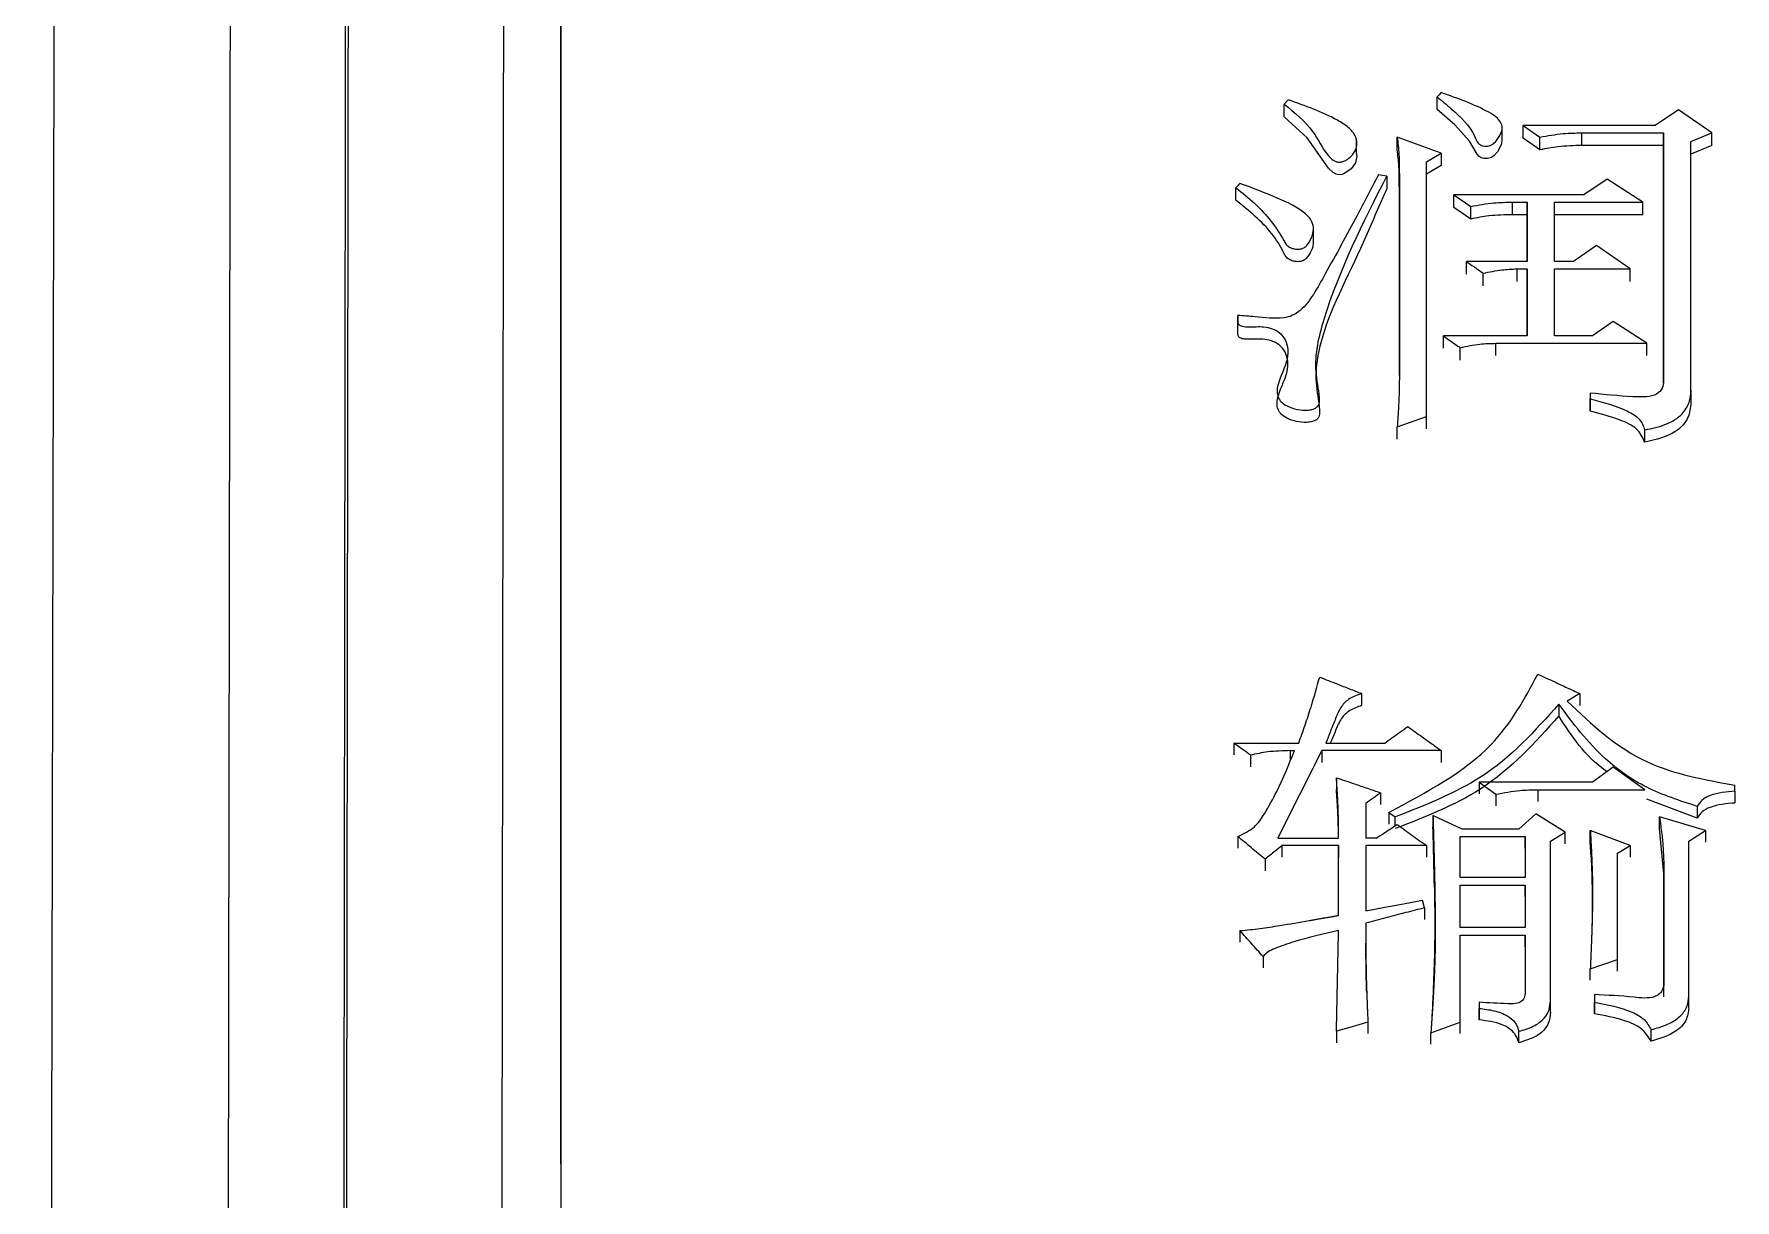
# Model space of a CAD drawing. Header units: millimetres. Extents: x 2379 to 4059, y 879 to 2067.
# Drawn here: x 2702.99 to 2711.76, y 1833.5 to 1839.52 of the extents above; entities that cross this region are included whole.
import ezdxf

# ---------------------------------------------------------------- set-up
doc = ezdxf.new("R2010")
doc.units = ezdxf.units.MM

msp = doc.modelspace()

# ---------------------------------------------------------------- linework, layer by layer
at = {"color": 7, "linetype": 'Continuous', "lineweight": 25}
for p, q in [((2709.4557, 1839.1796), (2709.4341, 1839.1574)), ((2709.4341, 1839.092), (2709.4341, 1839.1574)), ((2710.2238, 1839.129), (2710.2238, 1839.1944)), ((2711.4677, 1839.1277), (2711.3488, 1839.0461)), ((2711.6408, 1839.0089), (2711.4677, 1839.1277)), ((2710.6673, 1839.0461), (2710.7538, 1838.9867)), ((2711.3488, 1839.0461), (2710.6673, 1839.0461)), ((2710.6673, 1838.9809), (2710.6673, 1839.0461)), ((2709.8073, 1838.9086), (2709.8073, 1838.9737)), ((2710.2454, 1838.9049), (2710.0182, 1838.9867)), ((2710.0182, 1838.9215), (2710.0182, 1838.9867)), ((2710.5595, 1838.9671), (2710.5595, 1839.0328)), ((2710.7538, 1838.9215), (2710.6673, 1838.9809)), ((2710.7538, 1838.9215), (2710.7538, 1838.9867)), ((2710.9701, 1839.0089), (2711.392, 1839.0089)), ((2710.9701, 1838.9438), (2710.9701, 1839.0089)), ((2711.392, 1839.0089), (2711.392, 1837.7195)), ((2711.392, 1838.9438), (2711.392, 1839.0089)), ((2711.5327, 1838.9644), (2711.6408, 1839.0089)), ((2711.5327, 1837.6816), (2711.5327, 1838.9644)), ((2711.6408, 1838.9438), (2711.6408, 1839.0089)), ((2710.1697, 1838.8602), (2710.2454, 1838.9049)), ((2710.2454, 1838.9049), (2710.2454, 1838.8399)), ((2711.392, 1838.9438), (2710.9701, 1838.9438)), ((2711.392, 1837.7195), (2711.392, 1838.9438)), ((2711.6408, 1838.9438), (2711.5327, 1838.8993)), ((2709.9641, 1838.7858), (2709.9209, 1838.7932)), ((2709.9641, 1838.7858), (2709.9641, 1838.7209)), ((2710.029, 1838.7783), (2710.0291, 1837.7573)), ((2710.029, 1838.7134), (2710.029, 1838.7783)), ((2710.1697, 1837.5453), (2710.1697, 1838.8602)), ((2710.2454, 1838.8399), (2710.1697, 1838.7953)), ((2709.1854, 1838.6614), (2709.1854, 1838.7262)), ((2710.0291, 1837.7573), (2710.029, 1838.7134)), ((2710.3103, 1838.6888), (2710.3968, 1838.6291)), ((2710.981, 1838.6888), (2710.3103, 1838.6888)), ((2710.3103, 1838.6241), (2710.3103, 1838.6888)), ((2711.1, 1838.7708), (2710.981, 1838.6888)), ((2711.2839, 1838.6515), (2711.1, 1838.7708)), ((2710.3968, 1838.5644), (2710.3103, 1838.6241)), ((2710.3968, 1838.5644), (2710.3968, 1838.6291)), ((2710.6132, 1838.6515), (2710.6889, 1838.6515)), ((2710.6132, 1838.5868), (2710.6132, 1838.6515)), ((2710.6889, 1838.6515), (2710.6889, 1838.3447)), ((2710.6889, 1838.5868), (2710.6889, 1838.6515)), ((2710.8295, 1838.6515), (2711.2839, 1838.6515)), ((2710.8295, 1838.3447), (2710.8295, 1838.6515)), ((2711.2839, 1838.5868), (2711.2839, 1838.6515)), ((2709.5862, 1838.4526), (2709.5862, 1838.5175)), ((2710.6889, 1838.5868), (2710.6132, 1838.5868)), ((2710.6889, 1838.3447), (2710.6889, 1838.5868)), ((2711.2839, 1838.5868), (2710.8295, 1838.5868)), ((2711.0459, 1838.4271), (2710.9269, 1838.3447)), ((2711.219, 1838.3072), (2711.0459, 1838.4271)), ((2710.6889, 1838.3447), (2710.3752, 1838.3447)), ((2710.3752, 1838.2804), (2710.3752, 1838.3447)), ((2710.9269, 1838.3447), (2710.8295, 1838.3447)), ((2710.4617, 1838.2205), (2710.4617, 1838.2847)), ((2710.6348, 1838.3072), (2710.6889, 1838.3072)), ((2710.6348, 1838.3072), (2710.6348, 1838.2429)), ((2710.6889, 1838.3072), (2710.6889, 1837.9612)), ((2710.6889, 1838.243), (2710.6889, 1838.3072)), ((2710.8295, 1838.3072), (2711.219, 1838.3072)), ((2710.8295, 1837.9612), (2710.8295, 1838.3072)), ((2711.219, 1838.243), (2711.219, 1838.3072)), ((2710.6889, 1837.9612), (2710.6889, 1838.2429)), ((2709.1961, 1837.9727), (2709.1961, 1838.0365)), ((2711.1324, 1838.0365), (2711.0242, 1837.9612)), ((2711.3055, 1837.9235), (2711.1324, 1838.0365)), ((2710.6889, 1837.9612), (2710.2562, 1837.9612)), ((2710.2562, 1837.8975), (2710.2562, 1837.9612)), ((2710.3428, 1837.8372), (2710.3428, 1837.9008)), ((2710.5267, 1837.9235), (2711.3055, 1837.9235)), ((2710.5267, 1837.8597), (2710.5267, 1837.9235)), ((2711.0242, 1837.9612), (2710.8295, 1837.9612)), ((2711.3055, 1837.8598), (2711.3055, 1837.9235)), ((2711.0134, 1837.6665), (2711.0134, 1837.6362)), ((2711.0134, 1837.6665), (2711.0134, 1837.6032)), ((2711.0134, 1837.5728), (2711.0134, 1837.6362)), ((2711.5327, 1837.6816), (2711.5327, 1837.6183)), ((2710.0182, 1837.4922), (2710.1697, 1837.5453)), ((2710.0182, 1837.4291), (2710.0182, 1837.4922)), ((2710.1697, 1837.4822), (2710.1697, 1837.5453)), ((2711.2947, 1837.4138), (2711.2947, 1837.477)), ((2709.8344, 1836.1166), (2709.8344, 1836.0552)), ((2710.8512, 1836.0625), (2710.8512, 1836.0015)), ((2710.9594, 1836.1166), (2710.8945, 1836.078)), ((2710.9594, 1836.1166), (2710.9594, 1836.0555)), ((2709.1745, 1835.8612), (2709.5098, 1835.8612)), ((2709.1745, 1835.8612), (2709.1745, 1835.8004)), ((2709.261, 1835.7991), (2709.261, 1835.7384)), ((2709.4666, 1835.8224), (2709.4882, 1835.8224)), ((2709.4666, 1835.8224), (2709.4666, 1835.7727)), ((2710.2454, 1835.8224), (2709.6288, 1835.8224)), ((2709.6288, 1835.8224), (2709.6288, 1835.7617)), ((2709.6505, 1835.8612), (2709.9534, 1835.8612)), ((2710.2454, 1835.8224), (2710.2454, 1835.7617)), ((2711.1324, 1835.737), (2711.0243, 1835.6593)), ((2711.2947, 1835.6204), (2711.1324, 1835.737)), ((2709.7046, 1835.6826), (2709.7046, 1835.6221)), ((2710.4401, 1835.6593), (2710.5267, 1835.5971)), ((2711.0243, 1835.6593), (2710.4401, 1835.6593)), ((2710.4401, 1835.6593), (2710.4401, 1835.5988)), ((2710.743, 1835.6204), (2711.2947, 1835.6204)), ((2710.743, 1835.6204), (2710.743, 1835.56)), ((2711.7598, 1835.6127), (2711.7598, 1835.6438)), ((2709.856, 1835.5504), (2709.856, 1835.3712)), ((2709.9317, 1835.6049), (2709.9317, 1835.5445)), ((2710.5267, 1835.5971), (2710.5267, 1835.5367)), ((2711.5651, 1835.4742), (2711.3049, 1835.5726)), ((2711.5651, 1835.5349), (2711.5651, 1835.4745)), ((2711.7598, 1835.6127), (2711.7598, 1835.5522)), ((2709.975, 1835.5037), (2710.0074, 1835.4804)), ((2710.0074, 1835.4343), (2710.0074, 1835.4804)), ((2710.3536, 1835.418), (2710.2022, 1835.4881)), ((2710.2022, 1835.4881), (2710.2022, 1835.4279)), ((2710.7322, 1835.4959), (2710.6457, 1835.418)), ((2710.8836, 1835.4024), (2710.7322, 1835.4959)), ((2711.6084, 1835.4102), (2711.3704, 1835.4803)), ((2711.3704, 1835.4201), (2711.3704, 1835.4803)), ((2709.1962, 1835.379), (2709.1962, 1835.3188)), ((2709.4017, 1835.3712), (2709.7154, 1835.3712)), ((2709.9101, 1835.3712), (2709.856, 1835.3712)), ((2710.3428, 1835.379), (2710.6781, 1835.379)), ((2710.3428, 1835.1681), (2710.3428, 1835.379)), ((2710.6457, 1835.418), (2710.3536, 1835.418)), ((2710.6781, 1835.379), (2710.6781, 1835.1681)), ((2710.6781, 1835.3189), (2710.6781, 1835.379)), ((2710.8079, 1835.3556), (2710.8836, 1835.4024)), ((2710.8079, 1834.5322), (2710.8079, 1835.3556)), ((2710.8836, 1835.3422), (2710.8836, 1835.4024)), ((2711.219, 1835.3322), (2711.0135, 1835.4102)), ((2711.0135, 1835.3497), (2711.0135, 1835.4102)), ((2711.3921, 1835.186), (2711.3704, 1835.4198)), ((2711.5219, 1835.3556), (2711.6084, 1835.4102)), ((2711.5219, 1834.5558), (2711.5219, 1835.3556)), ((2711.6084, 1835.4102), (2711.6084, 1835.35)), ((2709.7154, 1835.3322), (2709.4233, 1835.3322)), ((2709.4233, 1835.3322), (2709.4233, 1835.2721)), ((2709.7154, 1834.9723), (2709.7154, 1835.3322)), ((2709.7154, 1835.3322), (2709.7154, 1835.2721)), ((2710.1697, 1835.3322), (2709.856, 1835.3322)), ((2709.856, 1835.3322), (2709.856, 1834.9959)), ((2710.1697, 1835.3322), (2710.1697, 1835.2721)), ((2711.0174, 1835.2737), (2711.0135, 1835.3497)), ((2711.1541, 1835.2931), (2711.219, 1835.3322)), ((2711.219, 1835.3322), (2711.219, 1835.2721)), ((2709.3368, 1835.2619), (2709.3368, 1835.2019)), ((2711.3921, 1835.2463), (2711.3921, 1834.6109)), ((2711.3921, 1835.1863), (2711.3921, 1835.2463)), ((2711.3921, 1834.5515), (2711.3921, 1835.186)), ((2710.6781, 1835.1681), (2710.3428, 1835.1681)), ((2710.3428, 1835.129), (2710.6781, 1835.129)), ((2710.3428, 1834.9096), (2710.3428, 1835.129)), ((2710.6781, 1835.129), (2710.6781, 1834.9096)), ((2710.6781, 1835.0692), (2710.6781, 1835.129)), ((2710.1589, 1835.0115), (2710.1481, 1835.0507)), ((2710.1589, 1835.0115), (2710.1589, 1834.9519)), ((2709.207, 1834.8939), (2709.207, 1834.8344)), ((2710.6781, 1834.9096), (2710.3428, 1834.9096)), ((2710.3428, 1834.8704), (2710.6781, 1834.8704)), ((2710.3428, 1834.4217), (2710.3428, 1834.8704)), ((2710.6781, 1834.8704), (2710.6781, 1834.5794)), ((2710.6781, 1834.8109), (2710.6781, 1834.8704)), ((2709.326, 1834.7604), (2709.326, 1834.7011)), ((2711.0135, 1834.6975), (2711.1541, 1834.7447)), ((2711.1541, 1834.6854), (2711.1541, 1834.7447)), ((2711.0135, 1834.6383), (2711.0135, 1834.6975)), ((2710.4401, 1834.5243), (2710.4401, 1834.4927)), ((2710.4401, 1834.5243), (2710.4401, 1834.4653)), ((2710.4401, 1834.4335), (2710.4401, 1834.4927)), ((2710.8079, 1834.4731), (2710.8079, 1834.5322)), ((2711.0351, 1834.5637), (2711.0351, 1834.5243)), ((2711.0351, 1834.5637), (2711.0351, 1834.5046)), ((2711.0351, 1834.4649), (2711.0351, 1834.5243)), ((2711.5219, 1834.4968), (2711.5219, 1834.5558)), ((2709.8668, 1834.4217), (2709.8668, 1834.3629)), ((2710.1913, 1834.3665), (2710.3428, 1834.4217)), ((2710.3428, 1834.3629), (2710.3428, 1834.4217)), ((2709.7046, 1834.3744), (2709.7046, 1834.3156)), ((2710.1913, 1834.3077), (2710.1913, 1834.3665)), ((2710.6457, 1834.3152), (2710.6457, 1834.3744)), ((2711.3272, 1834.3231), (2711.3272, 1834.3823))]:
    msp.add_line(p, q, dxfattribs=at)
at = {"color": 7, "linetype": 'Continuous', "lineweight": 25, "flags": 128}
for points in [[(2702.9875, 1790.5756), (2702.9988, 1795.8671), (2703.01, 1801.1131), (2703.0211, 1806.2894), (2703.0319, 1811.3725), (2703.0426, 1816.3391), (2703.0529, 1821.1664), (2703.0629, 1825.8324), (2703.0724, 1830.3157), (2703.0816, 1834.5959), (2703.0903, 1838.6534), (2703.0984, 1842.4696), (2703.106, 1846.027), (2703.113, 1849.3094), (2703.1194, 1852.3017), (2703.1252, 1854.9904), (2703.1303, 1857.363), (2703.1346, 1859.4087), (2703.1383, 1861.1183), (2703.1412, 1862.4838), (2703.1434, 1863.499), (2703.1448, 1864.1592), (2703.1454, 1864.4615), (2703.1455, 1864.4825)], [(2710.2454, 1839.2166), (2710.2346, 1839.2055), (2710.2238, 1839.1944)], [(2710.5581, 1838.9673), (2710.5546, 1838.947), (2710.5346, 1838.9109), (2710.5187, 1838.892), (2710.5033, 1838.8816), (2710.4839, 1838.876), (2710.4647, 1838.8759), (2710.4512, 1838.8794), (2710.4402, 1838.8862), (2710.4294, 1838.8998), (2710.3907, 1838.9666), (2710.3149, 1839.0512), (2710.2238, 1839.129), (2710.2238, 1839.129)], [(2709.8057, 1838.9072), (2709.8092, 1838.8894), (2709.8026, 1838.855), (2709.7803, 1838.8233), (2709.748, 1838.8004), (2709.7334, 1838.795), (2709.7186, 1838.7932), (2709.7022, 1838.7962), (2709.6871, 1838.8038), (2709.6627, 1838.8263), (2709.5536, 1838.9826), (2709.4341, 1839.092), (2709.4341, 1839.092)], [(2709.207, 1838.7485), (2709.2015, 1838.7428), (2709.1934, 1838.7345), (2709.1853, 1838.7262)], [(2709.1961, 1838.0028), (2709.1961, 1838.0265), (2709.1961, 1838.0667)], [(2709.975, 1835.5037), (2709.975, 1835.4768), (2709.975, 1835.46), (2709.975, 1835.4434)], [(2709.856, 1834.9959), (2709.9534, 1835.0141), (2710.0507, 1835.0324), (2710.1481, 1835.0507)], [(2709.8668, 1834.4217), (2709.8198, 1834.408), (2709.7728, 1834.3943), (2709.7046, 1834.3744)]]:
    msp.add_lwpolyline(points, dxfattribs=at)
at = {"color": 7, "linetype": 'Continuous', "lineweight": 25}
for points, knots in [([(2705.7035, 1864.7797), (2705.7036, 1864.6757), (2705.7036, 1864.1549), (2705.7037, 1862.788), (2705.7037, 1860.6281), (2705.7038, 1858.0097), (2705.7038, 1855.5472), (2705.7039, 1852.0394), (2705.7039, 1848.8964), (2705.7039, 1844.5813), (2705.704, 1839.8943), (2705.704, 1834.7621), (2705.7041, 1829.3385), (2705.7041, 1824.7798), (2705.7042, 1818.8573), (2705.7042, 1813.9516), (2705.7043, 1807.2726), (2705.7044, 1802.9799), (2705.7045, 1799.9787)], [0, 0, 0, 0, 0.020124, 0.100733, 0.181328, 0.221587, 0.302184, 0.342442, 0.423039, 0.463298, 0.543894, 0.624491, 0.664749, 0.745346, 0.785604, 0.8662, 0.906458, 1, 1, 1, 1]), ([(2705.704, 1833.6897), (2705.704, 1834.8744), (2705.704, 1837.1279), (2705.704, 1841.1682), (2705.7039, 1844.8758), (2705.7039, 1849.1104), (2705.7038, 1852.1844), (2705.7038, 1855.5966), (2705.7038, 1858.574), (2705.7037, 1860.9174), (2705.7036, 1862.8579), (2705.7036, 1863.5916), (2705.7035, 1864.0884)], [0, 0, 0, 0, 0.072858, 0.13859, 0.270184, 0.335916, 0.467513, 0.533245, 0.664841, 0.796434, 0.862166, 1, 1, 1, 1]), ([(2704.0349, 1863.8317), (2704.035, 1863.86), (2704.0353, 1863.9485), (2704.034, 1862.9621), (2704.0311, 1860.9492), (2704.0264, 1857.8865), (2704.0212, 1854.4983), (2704.0161, 1851.1609), (2704.0115, 1848.0912), (2704.0059, 1844.4478), (2703.9994, 1840.1771), (2703.9921, 1835.5314), (2703.9844, 1830.5846), (2703.9762, 1825.4142), (2703.9672, 1819.7299), (2703.9573, 1813.5329), (2703.9466, 1806.8491), (2703.9391, 1802.1583), (2703.9352, 1799.7642)], [0, 0, 0, 0, 0.039342, 0.122943, 0.206183, 0.289063, 0.371582, 0.416612, 0.465601, 0.518547, 0.575452, 0.636313, 0.690059, 0.746552, 0.805793, 0.867782, 0.932518, 1, 1, 1, 1]), ([(2704.5402, 1799.6287), (2704.5448, 1802.928), (2704.5539, 1809.5265), (2704.5668, 1818.9565), (2704.5789, 1827.8371), (2704.5899, 1835.9948), (2704.5996, 1843.2952), (2704.6079, 1849.6129), (2704.6146, 1854.835), (2704.6196, 1858.8915), (2704.6228, 1861.6395), (2704.6243, 1863.0856), (2704.6239, 1863.0624), (2704.6237, 1863.0536)], [0, 0, 0, 0, 0.094309, 0.188619, 0.282928, 0.377238, 0.471547, 0.565857, 0.660166, 0.754475, 0.848785, 0.943094, 1, 1, 1, 1]), ([(2704.5542, 1799.58), (2704.5575, 1801.9657), (2704.564, 1806.6723), (2704.5733, 1813.4216), (2704.5819, 1819.7641), (2704.5899, 1825.6593), (2704.5973, 1831.0899), (2704.605, 1836.8229), (2704.6127, 1842.5915), (2704.6199, 1848.0718), (2704.6256, 1852.5389), (2704.6301, 1856.062), (2704.6334, 1858.724), (2704.6356, 1860.6269), (2704.6369, 1861.8457), (2704.6375, 1862.5627), (2704.6373, 1862.5935), (2704.6372, 1862.6082)], [0, 0, 0, 0, 0.06854, 0.13522, 0.200041, 0.263001, 0.324101, 0.38334, 0.468684, 0.549845, 0.626823, 0.699617, 0.768227, 0.832652, 0.892892, 0.948946, 1, 1, 1, 1]), ([(2705.4354, 1861.8544), (2705.4354, 1861.8664), (2705.4357, 1861.9787), (2705.4355, 1861.626), (2705.435, 1861.0561), (2705.4344, 1860.5094), (2705.4337, 1859.8352), (2705.4328, 1859.0271), (2705.4317, 1858.0872), (2705.4304, 1857.0157), (2705.4283, 1855.3061), (2705.4249, 1852.62), (2705.4197, 1848.4702), (2705.413, 1843.2538), (2705.4057, 1837.6469), (2705.3981, 1831.9697), (2705.3906, 1826.5026), (2705.3824, 1820.4898), (2705.3734, 1813.9422), (2705.3636, 1806.8993), (2705.3568, 1801.957), (2705.3533, 1799.4429)], [0, 0, 0, 0, 0.008365, 0.077995, 0.107986, 0.138061, 0.168221, 0.198465, 0.228793, 0.259205, 0.289702, 0.358895, 0.433683, 0.514064, 0.600037, 0.66048, 0.723411, 0.788828, 0.856732, 0.927123, 1, 1, 1, 1]), ([(2710.2238, 1839.1944), (2710.2483, 1839.1742), (2710.3222, 1839.1132), (2710.4039, 1839.0351), (2710.4274, 1838.9623), (2710.446, 1838.9461), (2710.4599, 1838.9411), (2710.476, 1838.9398), (2710.4935, 1838.9423), (2710.5118, 1838.9501), (2710.5341, 1838.9716), (2710.5499, 1838.9996), (2710.562, 1839.0313), (2710.5553, 1839.059), (2710.5331, 1839.0895), (2710.4696, 1839.1281), (2710.3724, 1839.1718), (2710.2879, 1839.2016), (2710.2454, 1839.2166)], [0, 0, 0, 0, 0.109185, 0.329159, 0.383764, 0.397994, 0.412315, 0.428913, 0.44575, 0.465116, 0.490353, 0.552222, 0.585254, 0.61868, 0.660425, 0.720614, 0.859403, 1, 1, 1, 1]), ([(2709.4341, 1839.1574), (2709.4892, 1839.1129), (2709.5866, 1839.0343), (2709.6332, 1838.9211), (2709.681, 1838.8713), (2709.7014, 1838.8606), (2709.7194, 1838.8569), (2709.7386, 1838.8606), (2709.76, 1838.8709), (2709.7843, 1838.8899), (2709.8052, 1838.919), (2709.8113, 1838.9549), (2709.8038, 1838.9969), (2709.7678, 1839.0394), (2709.6543, 1839.1089), (2709.5438, 1839.1482), (2709.4557, 1839.1796)], [0, 0, 0, 0, 0.207529, 0.367372, 0.400836, 0.41667, 0.431354, 0.448141, 0.466694, 0.497248, 0.538464, 0.578549, 0.619959, 0.682145, 0.746849, 1, 1, 1, 1]), ([(2710.0182, 1838.9867), (2710.0216, 1838.9571), (2710.0272, 1838.9077), (2710.0283, 1838.8382), (2710.0288, 1838.7983), (2710.029, 1838.7783)], [0, 0, 0, 0, 0.426865, 0.713404, 1, 1, 1, 1]), ([(2710.7538, 1838.9867), (2710.7936, 1838.994), (2710.8647, 1839.0073), (2710.9379, 1839.0084), (2710.9701, 1839.0089)], [0, 0, 0, 0, 0.558835, 1, 1, 1, 1]), ([(2710.029, 1838.7134), (2710.0289, 1838.7283), (2710.0284, 1838.7705), (2710.0276, 1838.84), (2710.0214, 1838.8943), (2710.0182, 1838.9215)], [0, 0, 0, 0, 0.213578, 0.606407, 1, 1, 1, 1]), ([(2710.9701, 1838.9438), (2710.9291, 1838.9429), (2710.8558, 1838.9413), (2710.7849, 1838.9276), (2710.7538, 1838.9215)], [0, 0, 0, 0, 0.561085, 1, 1, 1, 1]), ([(2709.9209, 1838.7932), (2709.8844, 1838.7231), (2709.7956, 1838.5522), (2709.683, 1838.3462), (2709.5911, 1838.1804), (2709.537, 1838.1049), (2709.4799, 1838.0648), (2709.3987, 1838.0462), (2709.3039, 1838.0605), (2709.2252, 1838.065), (2709.1961, 1838.0667)], [0, 0, 0, 0, 0.2217717, 0.5408252, 0.6535026, 0.7489436, 0.7896473, 0.8225494, 0.93445, 1, 1, 1, 1]), ([(2709.1961, 1838.0365), (2709.1963, 1838.0331), (2709.1965, 1838.0273), (2709.2012, 1838.0198), (2709.2086, 1838.0142), (2709.2253, 1838.0087), (2709.2671, 1838.0073), (2709.3193, 1838.0123), (2709.3749, 1838.0004), (2709.4111, 1837.98), (2709.4393, 1837.9476), (2709.4568, 1837.9002), (2709.4514, 1837.8166), (2709.4068, 1837.7416), (2709.3962, 1837.6725), (2709.4042, 1837.639), (2709.4256, 1837.6134), (2709.4647, 1837.5918), (2709.5116, 1837.5794), (2709.5545, 1837.5777), (2709.5822, 1837.5826), (2709.5995, 1837.5905), (2709.6104, 1837.6006), (2709.6184, 1837.6184), (2709.6161, 1837.6787), (2709.5817, 1837.8229), (2709.6772, 1838.221), (2709.8419, 1838.5452), (2709.9641, 1838.7858)], [0, 0, 0, 0, 0.005261, 0.008837, 0.012422, 0.017277, 0.029828, 0.061172, 0.078769, 0.096459, 0.112862, 0.137643, 0.170618, 0.238675, 0.261666, 0.275651, 0.289759, 0.306991, 0.331345, 0.347224, 0.357105, 0.364402, 0.370592, 0.376767, 0.392657, 0.46137, 0.600195, 1, 1, 1, 1]), ([(2709.1854, 1838.7262), (2709.2189, 1838.6997), (2709.3203, 1838.6197), (2709.3997, 1838.5156), (2709.4434, 1838.4337), (2709.4608, 1838.4191), (2709.4821, 1838.4107), (2709.504, 1838.4079), (2709.5241, 1838.4104), (2709.5418, 1838.4186), (2709.565, 1838.4417), (2709.5815, 1838.4775), (2709.5893, 1838.5218), (2709.5757, 1838.5606), (2709.5197, 1838.6192), (2709.3891, 1838.6794), (2709.2714, 1838.7241), (2709.207, 1838.7485)], [0, 0, 0, 0, 0.118687, 0.359196, 0.382949, 0.402078, 0.421221, 0.441113, 0.455768, 0.470499, 0.490908, 0.548405, 0.590663, 0.633125, 0.674263, 0.821869, 1, 1, 1, 1]), ([(2709.9641, 1838.7209), (2709.9549, 1838.7005), (2709.9087, 1838.5984), (2709.7928, 1838.3147), (2709.6214, 1838.0122), (2709.5912, 1837.7229), (2709.616, 1837.6186), (2709.6184, 1837.5554), (2709.6106, 1837.5372), (2709.5982, 1837.5261), (2709.5777, 1837.5178), (2709.5435, 1837.5136), (2709.4975, 1837.5188), (2709.4531, 1837.5338), (2709.4195, 1837.5554), (2709.4007, 1837.5826), (2709.3952, 1837.6322), (2709.4212, 1837.7013), (2709.4553, 1837.7764), (2709.4549, 1837.8438), (2709.4366, 1837.8885), (2709.4062, 1837.9202), (2709.3681, 1837.9387), (2709.3231, 1837.9466), (2709.2839, 1837.9451), (2709.2504, 1837.9441), (2709.2289, 1837.9449), (2709.2135, 1837.9484), (2709.2041, 1837.9531), (2709.1981, 1837.9599), (2709.1961, 1837.9668), (2709.1961, 1837.9711), (2709.1961, 1837.9727)], [0, 0, 0, 0, 0.033509, 0.167495, 0.460572, 0.533975, 0.607467, 0.62244, 0.629349, 0.63632, 0.644144, 0.656215, 0.676583, 0.698156, 0.712672, 0.727345, 0.74395, 0.787231, 0.835835, 0.865096, 0.888822, 0.906543, 0.924342, 0.940793, 0.960202, 0.97046, 0.980426, 0.985388, 0.989354, 0.993351, 0.997673, 1, 1, 1, 1]), ([(2709.5848, 1838.4527), (2709.5845, 1838.4422), (2709.5837, 1838.4174), (2709.5688, 1838.3872), (2709.5524, 1838.3637), (2709.5371, 1838.3513), (2709.5203, 1838.3452), (2709.5011, 1838.3436), (2709.4798, 1838.3469), (2709.4585, 1838.3559), (2709.4408, 1838.3724), (2709.4185, 1838.4194), (2709.3742, 1838.4928), (2709.2864, 1838.5801), (2709.2192, 1838.6341), (2709.1854, 1838.6614)], [0, 0, 0, 0, 0.057364, 0.135452, 0.174054, 0.20354, 0.227011, 0.250403, 0.283482, 0.316855, 0.35045, 0.398369, 0.589542, 0.793116, 1, 1, 1, 1]), ([(2710.3968, 1838.6291), (2710.4366, 1838.6365), (2710.5077, 1838.6498), (2710.5809, 1838.651), (2710.6132, 1838.6515)], [0, 0, 0, 0, 0.558836, 1, 1, 1, 1]), ([(2710.6132, 1838.5868), (2710.5721, 1838.5859), (2710.4989, 1838.5843), (2710.428, 1838.5705), (2710.3968, 1838.5644)], [0, 0, 0, 0, 0.561086, 1, 1, 1, 1]), ([(2710.3752, 1838.3447), (2710.3876, 1838.3361), (2710.4082, 1838.3218), (2710.437, 1838.3018), (2710.4535, 1838.2904), (2710.4617, 1838.2847)], [0, 0, 0, 0, 0.42837, 0.714189, 1, 1, 1, 1]), ([(2710.4617, 1838.2847), (2710.4934, 1838.2915), (2710.5501, 1838.3037), (2710.6089, 1838.3061), (2710.6348, 1838.3072)], [0, 0, 0, 0, 0.558879, 1, 1, 1, 1]), ([(2709.1961, 1838.0667), (2709.1961, 1838.0611), (2709.1961, 1838.051), (2709.1961, 1838.041), (2709.1961, 1838.0365)], [0, 0, 0, 0, 0.56, 1, 1, 1, 1]), ([(2710.2562, 1837.9612), (2710.2686, 1837.9526), (2710.2892, 1837.9382), (2710.318, 1837.9181), (2710.3345, 1837.9066), (2710.3428, 1837.9008)], [0, 0, 0, 0, 0.428365, 0.714185, 1, 1, 1, 1]), ([(2710.3428, 1837.9008), (2710.3764, 1837.9082), (2710.4366, 1837.9214), (2710.4991, 1837.9228), (2710.5266, 1837.9235)], [0, 0, 0, 0, 0.558545, 1, 1, 1, 1]), ([(2710.0291, 1837.7573), (2710.0288, 1837.7308), (2710.0282, 1837.6777), (2710.0249, 1837.5893), (2710.0207, 1837.5275), (2710.0182, 1837.4922)], [0, 0, 0, 0, 0.300385, 0.600783, 1, 1, 1, 1]), ([(2711.392, 1837.7195), (2711.3892, 1837.7072), (2711.3833, 1837.6822), (2711.3451, 1837.6509), (2711.2888, 1837.6457), (2711.1784, 1837.6495), (2711.0865, 1837.659), (2711.0134, 1837.6665)], [0, 0, 0, 0, 0.110883, 0.226049, 0.356903, 0.489202, 1, 1, 1, 1]), ([(2711.0134, 1837.6362), (2711.0798, 1837.6193), (2711.1715, 1837.596), (2711.2722, 1837.536), (2711.2873, 1837.4963), (2711.2947, 1837.477)], [0, 0, 0, 0, 0.572938, 0.791384, 1, 1, 1, 1]), ([(2711.2947, 1837.477), (2711.3317, 1837.4845), (2711.4045, 1837.4992), (2711.4874, 1837.5513), (2711.5279, 1837.6174), (2711.5311, 1837.6603), (2711.5327, 1837.6816)], [0, 0, 0, 0, 0.292671, 0.574804, 0.788903, 1, 1, 1, 1]), ([(2711.0134, 1837.6031), (2711.0134, 1837.5975), (2711.0134, 1837.5874), (2711.0134, 1837.5773), (2711.0134, 1837.5728)], [0, 0, 0, 0, 0.56, 1, 1, 1, 1]), ([(2711.2947, 1837.4138), (2711.2832, 1837.438), (2711.2596, 1837.4878), (2711.1494, 1837.5379), (2711.0653, 1837.5595), (2711.0134, 1837.5728)], [0, 0, 0, 0, 0.2654466, 0.5469642, 1, 1, 1, 1]), ([(2711.5327, 1837.6182), (2711.53, 1837.5911), (2711.5247, 1837.5361), (2711.4465, 1837.4483), (2711.3529, 1837.4271), (2711.2947, 1837.4138)], [0, 0, 0, 0, 0.269364, 0.545159, 1, 1, 1, 1]), ([(2709.5098, 1835.8612), (2709.521, 1835.8921), (2709.5433, 1835.9539), (2709.5804, 1836.0672), (2709.6036, 1836.1501), (2709.618, 1836.2016)], [0, 0, 0, 0, 0.274107, 0.548239, 1, 1, 1, 1]), ([(2709.618, 1836.2016), (2709.6482, 1836.1898), (2709.6993, 1836.1697), (2709.7714, 1836.1414), (2709.8134, 1836.1249), (2709.8344, 1836.1166)], [0, 0, 0, 0, 0.417909, 0.708955, 1, 1, 1, 1]), ([(2709.975, 1835.5037), (2710.1704, 1835.6079), (2710.5135, 1835.7909), (2710.674, 1836.0888), (2710.743, 1836.217)], [0, 0, 0, 0, 0.5695969, 1, 1, 1, 1]), ([(2710.743, 1836.217), (2710.772, 1836.2036), (2710.8226, 1836.1801), (2710.8947, 1836.1467), (2710.9378, 1836.1266), (2710.9594, 1836.1166)], [0, 0, 0, 0, 0.402386, 0.701193, 1, 1, 1, 1]), ([(2709.8344, 1836.1166), (2709.813, 1836.1091), (2709.7711, 1836.0945), (2709.724, 1836.0474), (2709.7006, 1835.988), (2709.6739, 1835.925), (2709.6583, 1835.8825), (2709.6505, 1835.8612)], [0, 0, 0, 0, 0.178456, 0.349692, 0.567005, 0.783635, 1, 1, 1, 1]), ([(2710.8512, 1836.0625), (2710.7287, 1835.9251), (2710.5066, 1835.6758), (2710.1621, 1835.5409), (2710.0074, 1835.4804)], [0, 0, 0, 0, 0.551113, 1, 1, 1, 1]), ([(2711.5651, 1835.5349), (2711.4756, 1835.5638), (2711.2987, 1835.6211), (2711.0452, 1835.8014), (2710.9243, 1835.9641), (2710.8512, 1836.0625)], [0, 0, 0, 0, 0.288018, 0.569196, 1, 1, 1, 1]), ([(2710.8945, 1836.078), (2711.0218, 1835.957), (2711.253, 1835.7372), (2711.6027, 1835.6728), (2711.7598, 1835.6438)], [0, 0, 0, 0, 0.550671, 1, 1, 1, 1]), ([(2709.8344, 1836.0552), (2709.813, 1836.0478), (2709.7712, 1836.0331), (2709.724, 1835.9861), (2709.7008, 1835.9267), (2709.6821, 1835.8841), (2709.6738, 1835.862), (2709.6735, 1835.8612)], [0, 0, 0, 0, 0.225395, 0.441569, 0.715814, 0.989183, 1, 1, 1, 1]), ([(2710.8512, 1836.0012), (2710.7287, 1835.8639), (2710.5065, 1835.6149), (2710.1621, 1835.4802), (2710.0074, 1835.4198)], [0, 0, 0, 0, 0.5510086, 1, 1, 1, 1]), ([(2711.0999, 1835.7136), (2711.0974, 1835.7154), (2710.9861, 1835.7915), (2710.9179, 1835.8975), (2710.8512, 1836.0012)], [0, 0, 0, 0, 0.0224538, 1, 1, 1, 1]), ([(2709.9534, 1835.8612), (2709.9658, 1835.8701), (2709.9919, 1835.8888), (2710.0316, 1835.9172), (2710.0587, 1835.9367), (2710.0723, 1835.9464)], [0, 0, 0, 0, 0.314652, 0.657325, 1, 1, 1, 1]), ([(2710.0723, 1835.9464), (2710.0973, 1835.9285), (2710.1386, 1835.899), (2710.1963, 1835.8576), (2710.2291, 1835.8341), (2710.2454, 1835.8224)], [0, 0, 0, 0, 0.432644, 0.716322, 1, 1, 1, 1]), ([(2709.261, 1835.7991), (2709.2487, 1835.808), (2709.2281, 1835.8228), (2709.1992, 1835.8435), (2709.1828, 1835.8553), (2709.1745, 1835.8612)], [0, 0, 0, 0, 0.428361, 0.714181, 1, 1, 1, 1]), ([(2709.1962, 1835.379), (2709.2262, 1835.3937), (2709.2856, 1835.4228), (2709.3428, 1835.5106), (2709.4146, 1835.6408), (2709.4595, 1835.7516), (2709.4882, 1835.8224)], [0, 0, 0, 0, 0.161067, 0.318631, 0.564031, 1, 1, 1, 1]), ([(2709.4666, 1835.8224), (2709.4275, 1835.8213), (2709.3579, 1835.8194), (2709.2906, 1835.8053), (2709.261, 1835.7991)], [0, 0, 0, 0, 0.561073, 1, 1, 1, 1]), ([(2709.6288, 1835.8224), (2709.6038, 1835.7728), (2709.5534, 1835.6729), (2709.4777, 1835.5225), (2709.427, 1835.4216), (2709.4017, 1835.3712)], [0, 0, 0, 0, 0.330678, 0.665338, 1, 1, 1, 1]), ([(2709.7154, 1835.3712), (2709.7153, 1835.4045), (2709.7152, 1835.4732), (2709.7114, 1835.577), (2709.7068, 1835.6474), (2709.7046, 1835.6826)], [0, 0, 0, 0, 0.320269, 0.660054, 1, 1, 1, 1]), ([(2709.7046, 1835.6826), (2709.7355, 1835.6721), (2709.7888, 1835.6538), (2709.8645, 1835.6279), (2709.9093, 1835.6126), (2709.9317, 1835.6049)], [0, 0, 0, 0, 0.4083, 0.70415, 1, 1, 1, 1]), ([(2709.7149, 1835.3712), (2709.7149, 1835.3844), (2709.7147, 1835.4328), (2709.7112, 1835.5164), (2709.7068, 1835.5867), (2709.7046, 1835.6218)], [0, 0, 0, 0, 0.1572683, 0.5785381, 1, 1, 1, 1]), ([(2710.5267, 1835.5971), (2710.5677, 1835.605), (2710.6389, 1835.6188), (2710.7121, 1835.62), (2710.743, 1835.6204)], [0, 0, 0, 0, 0.576908, 1, 1, 1, 1]), ([(2709.9317, 1835.6049), (2709.9191, 1835.5958), (2709.8939, 1835.5777), (2709.8686, 1835.5595), (2709.856, 1835.5504)], [0, 0, 0, 0, 0.5000008, 1, 1, 1, 1]), ([(2711.7598, 1835.6127), (2711.7158, 1835.6089), (2711.6549, 1835.6037), (2711.588, 1835.5698), (2711.5727, 1835.5464), (2711.5651, 1835.5349)], [0, 0, 0, 0, 0.571542, 0.789948, 1, 1, 1, 1]), ([(2711.7598, 1835.5519), (2711.7158, 1835.5482), (2711.6549, 1835.543), (2711.5881, 1835.5091), (2711.5727, 1835.4857), (2711.5651, 1835.4742)], [0, 0, 0, 0, 0.5716925, 0.7900761, 1, 1, 1, 1]), ([(2709.9101, 1835.3712), (2709.9231, 1835.3797), (2709.9477, 1835.3956), (2709.9837, 1835.419), (2710.0068, 1835.4339), (2710.0183, 1835.4414)], [0, 0, 0, 0, 0.36195, 0.680974, 1, 1, 1, 1]), ([(2710.0183, 1835.4414), (2710.0435, 1835.4232), (2710.094, 1835.3868), (2710.1445, 1835.3504), (2710.1697, 1835.3322)], [0, 0, 0, 0, 0.5, 1, 1, 1, 1]), ([(2710.2022, 1835.4881), (2710.2024, 1835.4812), (2710.2028, 1835.4674), (2710.2034, 1835.4467), (2710.2039, 1835.4259), (2710.2045, 1835.4052), (2710.205, 1835.3879), (2710.2055, 1835.3706), (2710.2059, 1835.3567), (2710.2063, 1835.3429), (2710.2066, 1835.3325), (2710.2068, 1835.3239), (2710.2071, 1835.3118), (2710.2074, 1835.2996), (2710.2078, 1835.2858), (2710.2081, 1835.2754), (2710.2084, 1835.2615), (2710.2088, 1835.2477), (2710.2092, 1835.2304), (2710.2095, 1835.2165), (2710.2098, 1835.2026), (2710.21, 1835.194), (2710.2102, 1835.1853), (2710.2104, 1835.1766), (2710.2106, 1835.1679), (2710.2108, 1835.1593), (2710.211, 1835.1506), (2710.2111, 1835.1419), (2710.2113, 1835.1332), (2710.2115, 1835.1246), (2710.2116, 1835.1159), (2710.2118, 1835.1072), (2710.2119, 1835.0985), (2710.2121, 1835.0899), (2710.2122, 1835.0812), (2710.2126, 1835.0621), (2710.2136, 1834.9891), (2710.2143, 1834.8917), (2710.2132, 1834.7942), (2710.212, 1834.7454), (2710.2112, 1834.7175), (2710.2104, 1834.6966), (2710.2096, 1834.6756), (2710.2087, 1834.6547), (2710.2079, 1834.6373), (2710.2071, 1834.6198), (2710.2062, 1834.6024), (2710.2053, 1834.5849), (2710.2043, 1834.5675), (2710.2033, 1834.55), (2710.2021, 1834.5291), (2710.201, 1834.5116), (2710.1999, 1834.4941), (2710.1988, 1834.4767), (2710.1976, 1834.4592), (2710.1964, 1834.4417), (2710.1953, 1834.4243), (2710.1941, 1834.4068), (2710.1928, 1834.3875), (2710.1919, 1834.3753), (2710.1913, 1834.3665)], [0, 0, 0, 0, 0.018603, 0.037206, 0.055809, 0.074412, 0.093015, 0.102316, 0.120919, 0.130221, 0.139522, 0.148824, 0.153474, 0.172077, 0.181379, 0.19068, 0.199982, 0.218585, 0.227886, 0.246489, 0.255791, 0.265092, 0.269743, 0.279044, 0.288346, 0.292997, 0.302298, 0.311599, 0.31625, 0.325552, 0.334853, 0.339504, 0.348805, 0.358107, 0.362758, 0.372059, 0.409265, 0.558092, 0.632505, 0.669711, 0.688314, 0.706917, 0.72552, 0.744123, 0.762726, 0.772028, 0.790631, 0.809233, 0.818535, 0.837138, 0.855741, 0.874344, 0.883645, 0.902248, 0.920851, 0.930153, 0.948756, 0.967359, 0.97666, 1, 1, 1, 1]), ([(2711.3704, 1835.4803), (2711.3747, 1835.4505), (2711.3823, 1835.3968), (2711.39, 1835.3187), (2711.3914, 1835.2704), (2711.3921, 1835.2463)], [0, 0, 0, 0, 0.38409, 0.691775, 1, 1, 1, 1]), ([(2709.3368, 1835.2619), (2709.3133, 1835.2814), (2709.2665, 1835.3205), (2709.2196, 1835.3595), (2709.1962, 1835.379)], [0, 0, 0, 0, 0.4999998, 1, 1, 1, 1]), ([(2710.2098, 1835.1182), (2710.2097, 1835.1214), (2710.2078, 1835.2248), (2710.2049, 1835.3278), (2710.2022, 1835.4275)], [0, 0, 0, 0, 0.030859, 1, 1, 1, 1]), ([(2711.0135, 1835.4102), (2711.0149, 1835.386), (2711.017, 1835.3496), (2711.0192, 1835.3072), (2711.0202, 1835.286), (2711.0212, 1835.2647), (2711.0238, 1835.201), (2711.0253, 1835.1159), (2711.0248, 1835.0185), (2711.0237, 1834.9668), (2711.0229, 1834.9363), (2711.0226, 1834.9271), (2711.0223, 1834.915), (2711.0219, 1834.9028), (2711.0215, 1834.8906), (2711.0212, 1834.8814), (2711.0209, 1834.8723), (2711.0204, 1834.8601), (2711.02, 1834.8479), (2711.0195, 1834.8357), (2711.0191, 1834.8265), (2711.0186, 1834.8143), (2711.0181, 1834.8021), (2711.0175, 1834.7869), (2711.0168, 1834.7716), (2711.016, 1834.7533), (2711.0149, 1834.7286), (2711.014, 1834.71), (2711.0135, 1834.6975)], [0, 0, 0, 0, 0.10244, 0.15366, 0.17927, 0.192075, 0.243295, 0.448194, 0.550635, 0.653077, 0.665882, 0.678687, 0.691492, 0.717102, 0.729907, 0.742712, 0.755517, 0.768321, 0.793931, 0.806736, 0.819541, 0.832346, 0.857956, 0.870761, 0.896371, 0.921981, 0.947591, 1, 1, 1, 1]), ([(2709.4233, 1835.3322), (2709.4115, 1835.3226), (2709.3912, 1835.3061), (2709.3623, 1835.2827), (2709.3453, 1835.2688), (2709.3368, 1835.2619)], [0, 0, 0, 0, 0.408883, 0.704441, 1, 1, 1, 1]), ([(2711.0176, 1835.2749), (2711.0176, 1835.2751), (2711.0176, 1835.2758), (2711.0178, 1835.2706), (2711.0205, 1835.2071), (2711.0238, 1835.0962), (2711.0233, 1834.9561), (2711.0215, 1834.8966), (2711.0206, 1834.8648)], [0, 0, 0, 0, 0.003713, 0.025466, 0.076389, 0.48901, 0.726573, 1, 1, 1, 1]), ([(2711.1541, 1834.7447), (2711.1541, 1834.8781), (2711.1541, 1835.0613), (2711.1541, 1835.2436), (2711.1541, 1835.2931)], [0, 0, 0, 0, 0.728341, 1, 1, 1, 1]), ([(2710.2097, 1835.1221), (2710.2097, 1835.1221), (2710.2097, 1835.1225), (2710.2097, 1835.1215), (2710.2102, 1835.0955), (2710.2121, 1834.9605), (2710.2108, 1834.7946), (2710.2052, 1834.6218), (2710.1996, 1834.5041), (2710.1968, 1834.4497), (2710.1959, 1834.4328), (2710.1958, 1834.4306), (2710.1958, 1834.4305), (2710.1958, 1834.4305)], [0, 0, 0, 0, 0.000503, 0.007261, 0.013576, 0.221535, 0.500861, 0.756485, 0.9233, 0.984677, 0.995082, 0.99888, 1, 1, 1, 1]), ([(2710.1589, 1835.0115), (2710.1269, 1835.0032), (2710.0604, 1834.986), (2709.9594, 1834.9599), (2709.8905, 1834.9421), (2709.856, 1834.9331)], [0, 0, 0, 0, 0.317295, 0.658647, 1, 1, 1, 1]), ([(2709.207, 1834.8939), (2709.2415, 1834.8973), (2709.3105, 1834.9039), (2709.4293, 1834.9228), (2709.5201, 1834.9382), (2709.58, 1834.9486), (2709.5926, 1834.9508), (2709.602, 1834.9524), (2709.6115, 1834.9541), (2709.6193, 1834.9554), (2709.6272, 1834.9568), (2709.6335, 1834.9579), (2709.6414, 1834.9593), (2709.6493, 1834.9607), (2709.6571, 1834.9621), (2709.665, 1834.9635), (2709.6729, 1834.9648), (2709.6807, 1834.9662), (2709.6886, 1834.9676), (2709.6965, 1834.969), (2709.7059, 1834.9707), (2709.7122, 1834.9718), (2709.7154, 1834.9723)], [0, 0, 0, 0, 0.201249, 0.402512, 0.701241, 0.738586, 0.757258, 0.77593, 0.794603, 0.813275, 0.822611, 0.841284, 0.85062, 0.869292, 0.887965, 0.897301, 0.915973, 0.934645, 0.943982, 0.962654, 0.981327, 1, 1, 1, 1]), ([(2709.856, 1834.9331), (2709.856, 1834.8779), (2709.8559, 1834.821), (2709.8565, 1834.7606), (2709.8565, 1834.7519), (2709.8566, 1834.7433), (2709.8567, 1834.7346), (2709.8568, 1834.7277), (2709.8569, 1834.7191), (2709.857, 1834.7122), (2709.8572, 1834.7035), (2709.8573, 1834.6966), (2709.8575, 1834.688), (2709.8576, 1834.6793), (2709.8579, 1834.6655), (2709.8582, 1834.6534), (2709.8585, 1834.6413), (2709.8587, 1834.6326), (2709.859, 1834.624), (2709.8592, 1834.6153), (2709.8595, 1834.6067), (2709.8598, 1834.5963), (2709.8602, 1834.5859), (2709.8605, 1834.5773), (2709.8608, 1834.5686), (2709.8611, 1834.56), (2709.8614, 1834.5513), (2709.8617, 1834.5444), (2709.862, 1834.5375), (2709.8622, 1834.5305), (2709.8626, 1834.5219), (2709.8629, 1834.5132), (2709.8633, 1834.5046), (2709.8636, 1834.4959), (2709.8644, 1834.4769), (2709.8655, 1834.4516), (2709.8665, 1834.4297), (2709.8668, 1834.4217)], [0, 0, 0, 0, 0.32454, 0.334682, 0.354966, 0.37525, 0.385391, 0.405675, 0.415817, 0.436101, 0.446242, 0.466526, 0.476668, 0.496952, 0.517235, 0.557803, 0.567945, 0.588228, 0.608512, 0.618654, 0.638938, 0.659221, 0.679505, 0.699789, 0.709931, 0.730214, 0.750498, 0.76064, 0.770782, 0.791065, 0.801207, 0.821491, 0.841775, 0.851916, 0.8722, 0.953335, 1, 1, 1, 1]), ([(2709.326, 1834.7604), (2709.3061, 1834.7827), (2709.2665, 1834.8272), (2709.2268, 1834.8717), (2709.207, 1834.8939)], [0, 0, 0, 0, 0.499998, 1, 1, 1, 1]), ([(2709.7154, 1834.8939), (2709.6374, 1834.8764), (2709.5253, 1834.8512), (2709.4068, 1834.8099), (2709.3512, 1834.786), (2709.3343, 1834.7688), (2709.326, 1834.7604)], [0, 0, 0, 0, 0.564923, 0.811394, 0.907312, 1, 1, 1, 1]), ([(2709.7046, 1834.3744), (2709.7046, 1834.3769), (2709.7047, 1834.3807), (2709.7048, 1834.3857), (2709.7049, 1834.3907), (2709.705, 1834.397), (2709.7052, 1834.4046), (2709.7053, 1834.4121), (2709.7055, 1834.4196), (2709.7057, 1834.4272), (2709.7058, 1834.4347), (2709.706, 1834.4423), (2709.7061, 1834.4498), (2709.7063, 1834.4573), (2709.7064, 1834.4649), (2709.7066, 1834.4749), (2709.7069, 1834.485), (2709.7071, 1834.495), (2709.7072, 1834.5025), (2709.7074, 1834.5101), (2709.7075, 1834.5176), (2709.7077, 1834.5251), (2709.7078, 1834.5327), (2709.708, 1834.5402), (2709.7081, 1834.5477), (2709.7083, 1834.5552), (2709.7085, 1834.5628), (2709.7086, 1834.5703), (2709.7088, 1834.5803), (2709.709, 1834.5904), (2709.7092, 1834.6004), (2709.7094, 1834.6079), (2709.7096, 1834.6154), (2709.7097, 1834.623), (2709.7099, 1834.6305), (2709.71, 1834.638), (2709.7102, 1834.6455), (2709.7103, 1834.6531), (2709.7105, 1834.6606), (2709.7106, 1834.6681), (2709.7109, 1834.6781), (2709.7111, 1834.6881), (2709.7113, 1834.6982), (2709.7114, 1834.7057), (2709.7116, 1834.7132), (2709.7118, 1834.7207), (2709.7119, 1834.7282), (2709.7121, 1834.7357), (2709.7122, 1834.7432), (2709.7124, 1834.7507), (2709.7125, 1834.7583), (2709.7127, 1834.7658), (2709.7129, 1834.7733), (2709.7131, 1834.7833), (2709.7133, 1834.7933), (2709.7135, 1834.8033), (2709.7136, 1834.8108), (2709.7138, 1834.8183), (2709.714, 1834.8258), (2709.7141, 1834.8333), (2709.7143, 1834.8408), (2709.7144, 1834.8483), (2709.7146, 1834.8558), (2709.7147, 1834.8633), (2709.7149, 1834.8708), (2709.7151, 1834.881), (2709.7153, 1834.8887), (2709.7154, 1834.8939)], [0, 0, 0, 0, 0.014477, 0.021715, 0.028953, 0.043429, 0.057906, 0.072382, 0.086858, 0.101335, 0.115811, 0.130287, 0.144764, 0.15924, 0.173716, 0.188193, 0.217145, 0.231622, 0.246098, 0.260574, 0.275051, 0.289527, 0.304003, 0.31848, 0.332956, 0.347432, 0.361908, 0.376385, 0.390861, 0.419814, 0.43429, 0.448766, 0.463243, 0.477719, 0.492195, 0.506672, 0.521148, 0.535624, 0.550101, 0.564577, 0.579053, 0.608006, 0.622482, 0.636959, 0.651435, 0.665911, 0.680388, 0.694864, 0.70934, 0.723817, 0.738293, 0.752769, 0.767246, 0.781722, 0.810675, 0.825151, 0.839627, 0.854104, 0.86858, 0.883056, 0.897533, 0.912009, 0.926485, 0.940962, 0.955438, 0.969914, 1, 1, 1, 1]), ([(2709.8606, 1834.575), (2709.8605, 1834.5764), (2709.8604, 1834.581), (2709.8588, 1834.6323), (2709.8571, 1834.7154), (2709.8564, 1834.7912), (2709.8563, 1834.8264), (2709.8563, 1834.8294)], [0, 0, 0, 0, 0.0435883, 0.1396298, 0.6317971, 0.9677454, 1, 1, 1, 1]), ([(2710.6781, 1834.5794), (2710.6777, 1834.5708), (2710.6767, 1834.5534), (2710.6623, 1834.5265), (2710.6259, 1834.5152), (2710.5516, 1834.5175), (2710.4895, 1834.5213), (2710.4401, 1834.5243)], [0, 0, 0, 0, 0.111245, 0.226323, 0.352571, 0.486481, 1, 1, 1, 1]), ([(2711.3922, 1834.6109), (2711.3896, 1834.6001), (2711.3856, 1834.5826), (2711.3672, 1834.5624), (2711.321, 1834.5411), (2711.2035, 1834.5557), (2711.1021, 1834.5605), (2711.0351, 1834.5637)], [0, 0, 0, 0, 0.101343, 0.162893, 0.226662, 0.489518, 1, 1, 1, 1]), ([(2710.4401, 1834.4927), (2710.4663, 1834.4896), (2710.5181, 1834.4833), (2710.5849, 1834.4591), (2710.6309, 1834.4199), (2710.6408, 1834.3894), (2710.6457, 1834.3744)], [0, 0, 0, 0, 0.2904, 0.575151, 0.790821, 1, 1, 1, 1]), ([(2710.6457, 1834.3744), (2710.671, 1834.3817), (2710.7208, 1834.3961), (2710.7759, 1834.4365), (2710.8046, 1834.4848), (2710.8068, 1834.5165), (2710.8079, 1834.5322)], [0, 0, 0, 0, 0.291879, 0.573778, 0.788361, 1, 1, 1, 1]), ([(2711.0351, 1834.5243), (2711.1017, 1834.5119), (2711.1938, 1834.4949), (2711.296, 1834.4393), (2711.3169, 1834.401), (2711.3272, 1834.3823)], [0, 0, 0, 0, 0.5719863, 0.7904957, 1, 1, 1, 1]), ([(2711.0351, 1834.5043), (2711.0351, 1834.4969), (2711.0351, 1834.4838), (2711.0351, 1834.4707), (2711.0351, 1834.4649)], [0, 0, 0, 0, 0.56, 1, 1, 1, 1]), ([(2711.3272, 1834.3823), (2711.356, 1834.3904), (2711.4128, 1834.4065), (2711.4792, 1834.4485), (2711.5169, 1834.5019), (2711.5202, 1834.5379), (2711.5219, 1834.5558)], [0, 0, 0, 0, 0.291495, 0.574413, 0.789057, 1, 1, 1, 1]), ([(2711.5219, 1834.4964), (2711.5191, 1834.4736), (2711.5134, 1834.4274), (2711.4445, 1834.3583), (2711.3721, 1834.3366), (2711.3272, 1834.3231)], [0, 0, 0, 0, 0.268865, 0.545664, 1, 1, 1, 1]), ([(2710.4401, 1834.465), (2710.4401, 1834.4591), (2710.4401, 1834.4486), (2710.4401, 1834.4381), (2710.4401, 1834.4335)], [0, 0, 0, 0, 0.56, 1, 1, 1, 1]), ([(2710.6457, 1834.3152), (2710.6386, 1834.3343), (2710.6242, 1834.3733), (2710.5473, 1834.4197), (2710.4812, 1834.4282), (2710.4401, 1834.4335)], [0, 0, 0, 0, 0.266757, 0.545382, 1, 1, 1, 1]), ([(2710.8079, 1834.4728), (2710.806, 1834.4528), (2710.8021, 1834.4124), (2710.7486, 1834.3479), (2710.6851, 1834.3277), (2710.6457, 1834.3152)], [0, 0, 0, 0, 0.269955, 0.546271, 1, 1, 1, 1]), ([(2711.3272, 1834.3231), (2711.3125, 1834.3465), (2711.2824, 1834.3945), (2711.1714, 1834.4394), (2711.0871, 1834.4552), (2711.0351, 1834.4649)], [0, 0, 0, 0, 0.266788, 0.548105, 1, 1, 1, 1])]:
    msp.add_open_spline(points, degree=3, knots=knots, dxfattribs=at)

doc.saveas('drawing.dxf')
